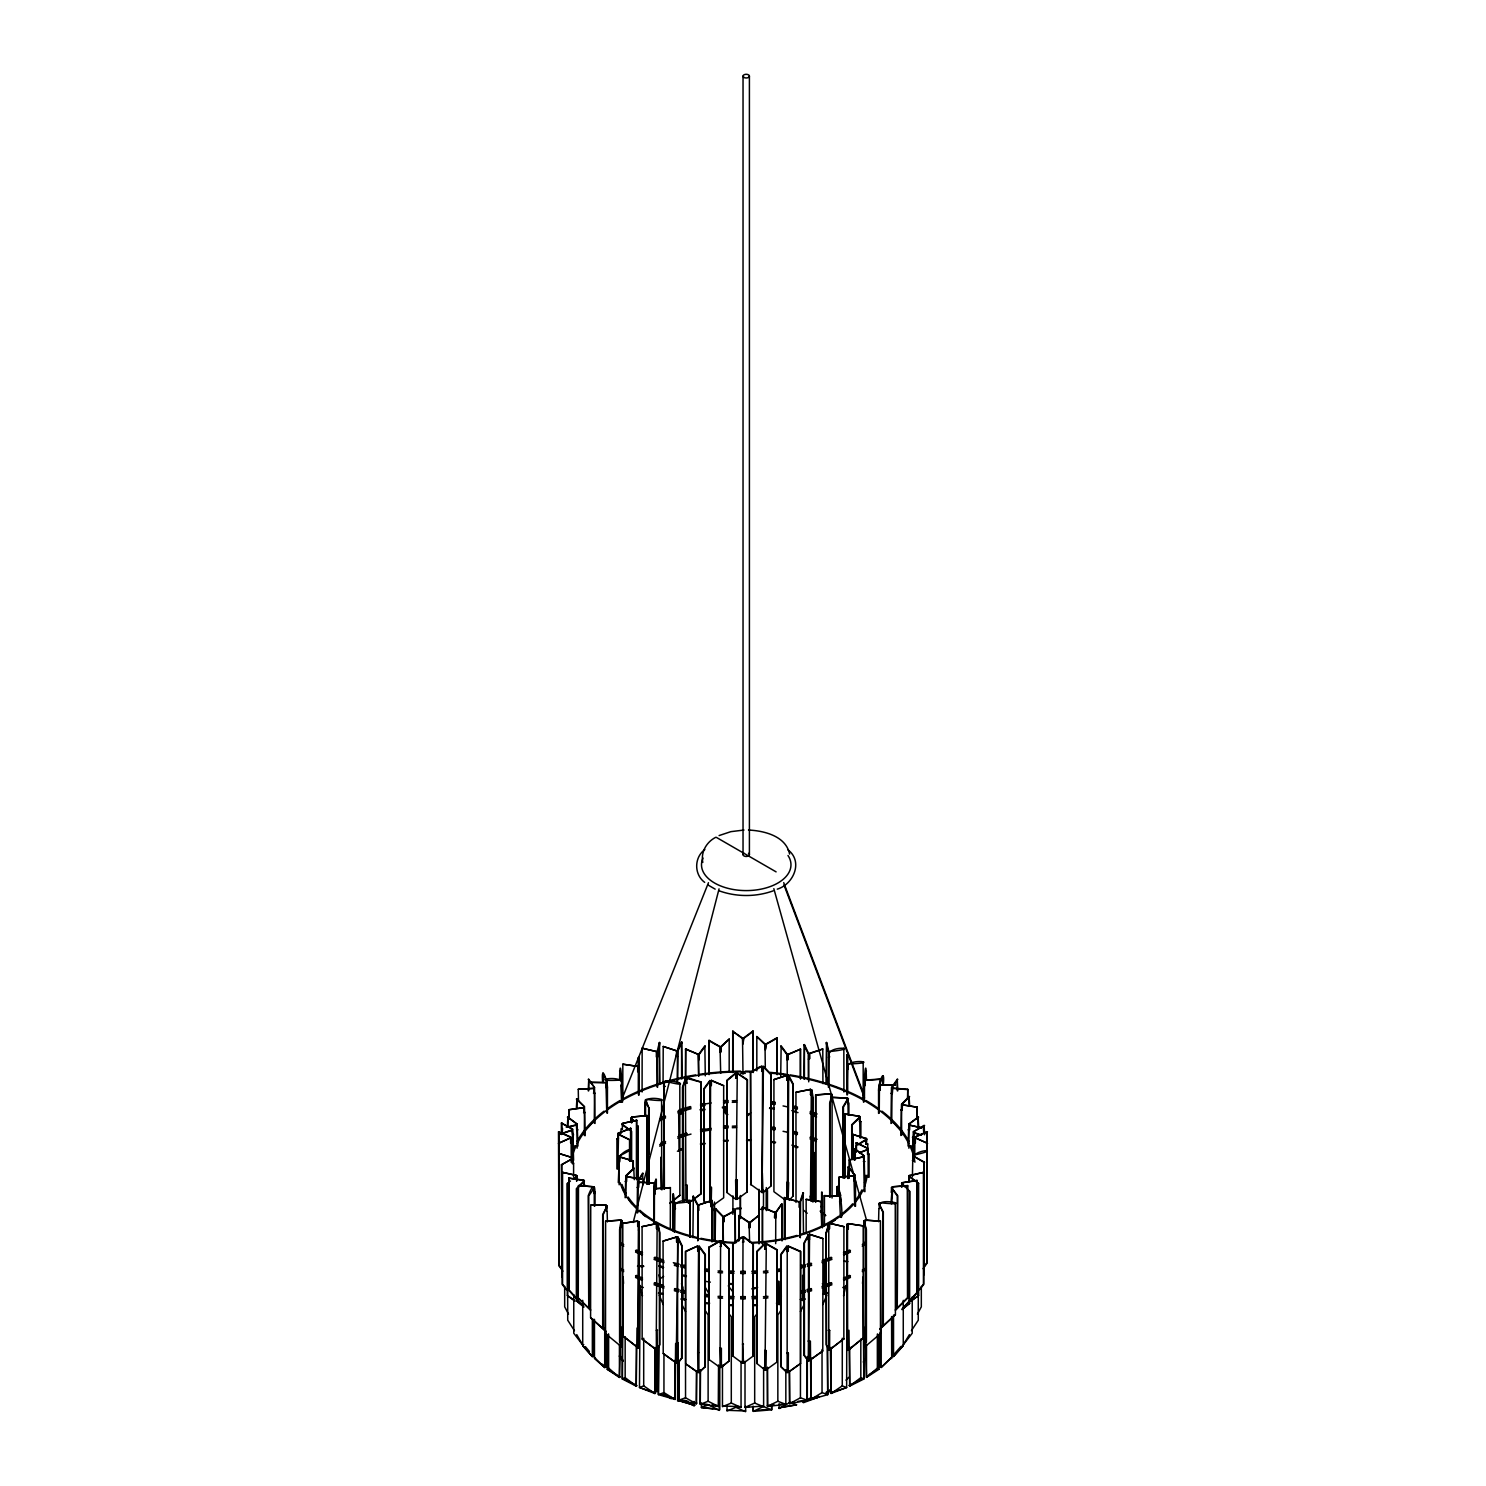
<?xml version="1.0" encoding="UTF-8"?>
<svg xmlns="http://www.w3.org/2000/svg" width="1486" height="1486" viewBox="0 0 1486 1486"><rect width="100%" height="100%" fill="white"/><g stroke="black" fill="none" stroke-linecap="round" stroke-linejoin="round"><path stroke-width="1.5" d="M622.82 1064.18L637.698 1066.409L622.82 1064.18L622.801 1098.841M638.98 1095.201L638.571 1057.196L638.46 1094.792M639.129 1057.289L638.46 1066.075M830.395 1349.028L831.083 1393.441L846.649 1387.534L847.001 1224.223L847.54 1350.44M847.429 1345.313L847.54 1224.315M847.001 1350.347L847.001 1224.223M847.54 1228.922L847.54 1229.386M848.32 1223.647L863.199 1225.876L848.32 1223.647L848.302 1229.052M847.02 1330.564L848.302 1331.066L847.001 1330.88M848.302 1350.087L863.199 1337.994L848.302 1350.087L848.32 1330.75M638.571 1342.768L638.46 1347.895L638.999 1221.696L638.571 1230.649M727.063 1410.307L745.656 1410.976M722.549 1405.96L741.142 1406.759L734.938 1406.499M605.601 1221.213L620.851 1220.117L605.601 1221.213L605.526 1333.648L620.851 1346.242M621.631 1327.165L621.464 1346.948L619.588 1341.765L619.588 1229.646C623.284 1204.719 622.002 1239.974 621.464 1220.823M621.464 1225.913L620.851 1225.188L622.188 1225.096L622.337 1379.008L636.249 1386.159L637.085 1327.982M622.021 1346.91L620.126 1341.728L620.126 1229.591L622.021 1220.786M655.772 1179.55C651.407 1207.078 657.666 1162.684 655.772 1186.422M653.729 1224.353L654.434 1188.317M655.122 1188.707L670.39 1187.63L655.122 1188.707L655.066 1194.112L653.729 1194.205M654.342 1223.981L654.434 1193.388M815.61 1200.409L815.684 1094.829L830.934 1093.752L831.658 1099.083M830.934 1093.752L815.61 1095.145M829.671 1197.084L829.671 1103.262L832.104 1094.42L832.049 1198.032M830.228 1197.047L830.228 1103.225L832.104 1094.42M863.812 1101.813C862.251 1108.11 865.874 1041.927 866.412 1080.043M864.443 1101.46L864.536 1079.709L866.412 1070.904M863.812 1085.597L865.149 1085.486L865.223 1080.099L880.474 1079.003L880.399 1086.192M865.149 1085.486L865.223 1080.099M862.53 1283.514L863.013 1277.031L863.812 1379.045L849.713 1386.085L848.896 1330.193M642.156 1048.206L656.403 1051.549L642.156 1048.206L642.082 1092.006M657.128 1086.935L657.239 1051.271L659.375 1042.485L659.877 1083.777M657.574 1087.38L657.128 1056.787M657.574 1057.233L659.877 1042.596M826.123 1232.563L828.761 1223.907L828.761 1350.031L826.123 1344.7L826.123 1232.563L826.625 1344.811L828.761 1350.031M826.625 1232.693L828.761 1223.907M828.241 1228.848L828.426 1228.086C831.045 1230.074 825.696 1227.436 828.241 1223.777M829.671 1223.312L843.918 1226.637L829.671 1223.312L829.597 1228.699M828.426 1330.119L829.671 1330.397L828.352 1330.434M829.597 1349.752L843.918 1338.756L829.597 1349.752L829.671 1330.397M633.185 1222.458L719.057 888.869M843.528 1295.755L845.98 1285.464M685.938 1078.613L683.003 1087.325L683.913 1201.078L682.501 1199.313L682.501 1087.176L685.418 1078.465L685.938 1200.502M685.418 1083.535C685.882 1074.044 690.916 1079.82 700.816 1081.789L700.816 1193.927L688.408 1203.288M686.792 1083.424L686.904 1078.037M700.723 1194.242L700.816 1081.789M686.792 1202.36L686.904 1185.141L685.678 1184.806M785.277 1198.125L799.208 1201.895L785.277 1198.125L785.184 1239.64M799.914 1237.299L800.062 1201.635L802.997 1192.924L803.499 1234.253M800.322 1237.745L800.582 1201.765L803.499 1193.054M800.322 1207.598L799.914 1207.152M700.5 1371.299L700.259 1404.289L718.518 1406.462L718.76 1366.563M863.979 1346.91L865.874 1341.728L865.874 1229.591L863.979 1220.786L866.412 1229.646L866.412 1341.765L864.536 1346.948L863.812 1327.128M620.814 1101.925L708.469 882.703M657.239 1350.031L659.375 1344.811L659.375 1232.693L657.759 1223.777L659.877 1232.563L659.877 1344.7L657.239 1350.031L657.053 1330.23M822.835 1304.504L826.903 1295.086M590.741 1205.165L606.102 1205.239L590.741 1205.165L590.592 1317.599L605.954 1331.679M607.105 1206L603.242 1214.582L603.873 1328.373L602.684 1326.701L602.684 1214.582L607.105 1206L606.548 1211.071M607.105 1211.071L607.44 1221.919M590.592 1317.599L606.102 1331.363M878.56 1113.404L878.56 1090.222C878.375 1083.647 885.173 1064.422 883.316 1084.966M879.248 1113.088L879.452 1084.39L883.316 1075.808M878.56 1090.222L879.898 1090.222L880.046 1084.836L895.408 1084.91M879.898 1090.222L880.046 1084.836M663.22 1046.46L676.594 1050.825L663.22 1046.46L663.072 1083.368M677.282 1081.641L677.486 1050.621L681.591 1042.057L682.074 1078.836M677.616 1082.105L677.969 1050.769L682.074 1042.225M677.616 1056.602L677.282 1056.119M808.031 1360.656L803.926 1355.213L803.926 1243.095L808.514 1234.699L808.514 1360.823L809.554 1234.179L822.928 1238.544L822.78 1350.978L809.406 1360.6L809.554 1341.282L808.384 1340.892M808.514 1360.823L804.409 1355.381L804.409 1243.262L808.514 1234.699M809.406 1239.565L809.554 1234.179M808.718 1239.343L809.554 1239.25M822.928 1238.544L809.406 1234.495M809.406 1360.6L809.554 1341.282M822.78 1350.978L809.554 1360.303M917.401 1314.107L921.32 1306.844L921.32 1286.412M800.434 1311.544L804.372 1304.281M637.104 1212.947L637.55 1181.63L642.565 1173.234L643.122 1184.713M637.847 1212.669L638.107 1181.649L643.122 1173.271M637.104 1187.425L638.46 1187.5L638.627 1182.113L653.951 1182.893L653.951 1221.789M638.46 1187.5L638.627 1182.113M653.951 1182.893L638.46 1182.429M847.373 1098.117L832.049 1097.355L847.373 1098.117L847.373 1101.497M842.878 1177.915L842.878 1106.977L847.893 1098.581L848.153 1114.834M843.435 1177.934L843.435 1107.014L848.45 1098.618M847.54 1102.891L848.153 1103.225M679.195 1362.662L678.786 1400.239L696.395 1403.787L696.804 1370.816M909.413 1334.614L903.284 1344.774L912.218 1333.258L912.218 1296.944M911.438 1330.639L918.274 1320.218L918.274 1288.455M781.283 1309.835L777.847 1315.036L777.847 1401.279L767.538 1406.388L767.296 1368.773M578.481 1185.568L593.694 1186.794L578.481 1185.568L578.258 1298.002L590.481 1310.206M594.53 1187.63L588.753 1195.858L588.753 1307.977L588.196 1195.803C597.855 1170.745 594.419 1208.359 593.694 1186.794M594.53 1192.701L593.694 1191.865M578.258 1298.002L590.685 1309.909M890.968 1123.472L891.47 1087.548L897.247 1079.319L897.804 1090.798M891.73 1123.23L892.027 1087.585L897.804 1079.356M890.968 1093.343L892.306 1093.436L892.51 1088.068L907.742 1089.294L907.742 1098.451M892.306 1093.436L892.51 1088.068M907.519 1098.748L907.742 1089.294M878.895 1203.456L882.758 1212.056L882.127 1325.828L883.316 1324.175L883.316 1212.056L878.895 1203.456L879.452 1208.527M923.753 1267.038L926.8 1262.766L927.041 1131.645L927.041 1255.651M923.122 1268.691L927.208 1262.989L926.8 1137.217M685.418 1081.845L685.659 1048.875L697.918 1054.224L698.773 1076.291M697.918 1054.224L685.436 1049.172M698.55 1075.808L698.866 1054.076L704.847 1045.903L705.293 1075.845M698.773 1060.057L699.312 1054.261L705.293 1046.088M705.646 1202.657L703.807 1200.874L703.807 1088.736L709.806 1080.563L709.806 1202.471M704.253 1201.06L704.253 1088.941L710.234 1080.768M709.806 1080.563L710.234 1085.839L711.404 1080.322L723.663 1085.672L723.663 1197.79L711.181 1206.743L711.404 1187.425L710.327 1186.961M709.806 1085.653L711.181 1085.69M723.663 1085.672L711.181 1080.619M710.234 1200.539L710.549 1085.43M711.181 1206.743L711.404 1187.425M762.337 1243.875L762.337 1207.245L774.819 1212.297L774.596 1217.666L775.673 1218.148L776.194 1212.353L781.747 1203.994L775.766 1212.167L775.673 1243.652M774.596 1217.666L774.819 1212.297M787.227 1250.618L787.134 1372.581L780.707 1366.563L780.707 1254.444L786.688 1246.271L786.688 1251.342L788.304 1251.101L787.134 1251.528M787.134 1372.581L781.153 1366.748L781.153 1254.63L787.134 1246.457M788.082 1251.398L788.304 1246.011L800.564 1251.361L800.564 1363.498L788.082 1372.432L788.304 1353.114L787.134 1353.56M789.233 1370.724L789.623 1403.694L800.434 1397.787L800.564 1251.361M788.082 1372.432L800.564 1363.498M677.486 1363.349L682.074 1357.758L682.074 1245.639L677.969 1237.076L676.446 1343.808L677.969 1344.18L677.486 1363.349L677.133 1343.585M677.969 1363.201L682.074 1357.758M757.228 1313.513L754.684 1316.8L754.684 1403.044L745.006 1407.391L749.074 1406.536M923.438 1172.027L923.438 1284.164L919.407 1289.792L923.772 1284.424L923.772 1172.287L909.283 1175.5L908.856 1181.5L909.283 1175.5M789.196 1200.372L793.115 1195.97L793.115 1083.833L788.639 1075.344L788.249 1181.704L787.097 1182.113L787.097 1199.016M863.273 1361.993L865.892 1358.761M903.265 1345.722L893.532 1356.532L892.417 1356.216L900.795 1346.595L903.265 1345.722L903.265 1300.343M901.909 1346.91L893.532 1356.532L893.532 1315.017M678.192 1400.406L694.724 1405.384L678.192 1400.406L678.192 1342.75M902.151 1308.85L916.973 1292.504L916.973 1180.367L902.151 1182.745L902.058 1186.924M902.429 1309.129L917.233 1292.783L916.973 1180.367M583.571 1306.603L568.766 1290.238L568.766 1178.119L583.849 1180.2L583.942 1186.069L585.15 1185.475L583.942 1186.069M583.571 1185.549L583.849 1180.2M583.942 1307.123L576.364 1300.844L576.364 1188.726L583.942 1180.998L584.481 1186.162M582.735 1305.748L576.902 1300.919L576.902 1188.8L584.481 1181.091M568.766 1290.238L569.027 1177.841M900.85 1135.49L901.519 1104.228L909.098 1096.519L909.636 1105.751M900.85 1109.986L902.151 1110.191L902.058 1104.321L909.636 1096.594M902.429 1104.841L917.233 1107.2L902.429 1104.841L902.151 1110.191M901.668 1135.285L901.519 1109.299M895.315 1309.909L907.519 1297.687L907.519 1185.568L892.306 1186.794L890.968 1203.567M895.519 1310.206L907.742 1298.002L907.519 1185.568M708.785 1072.651L709.063 1040.349L720.023 1046.571L720.691 1073.338M719.744 1051.921L720.023 1046.571M720.023 1051.642L720.989 1051.568L720.989 1046.497L729.18 1039.067L729.18 1071.109M720.691 1052.459L721.379 1046.72L729.18 1039.067M764.621 1248.742L766.256 1248.611L765.011 1370.018L756.82 1363.442L756.82 1251.323L764.621 1243.671L765.011 1248.964L764.621 1243.671M756.82 1363.442L757.228 1251.546L765.011 1243.893M765.977 1248.89L766.256 1243.541L777.215 1249.763L776.937 1362.16L777.215 1249.763M765.011 1370.018L765.309 1350.105L766.256 1350.644L765.977 1369.943L777.215 1361.882M845.98 1380.141L848.933 1377.243M698.866 1372.581L705.293 1366.563L705.293 1254.444L699.312 1246.271L698.866 1372.581L705.293 1366.563M625.123 1197.697L625.829 1175.723L633.742 1168.126L634.281 1179.661M625.123 1181.463L626.423 1181.686L626.349 1175.816L634.281 1168.219M641.413 1178.937L626.423 1176.615L641.116 1179.197M625.94 1197.512L625.829 1180.794M626.423 1181.686L626.702 1176.336M844.587 1178.064L844.587 1113.998L859.577 1116.302L859.298 1119.961M859.577 1116.302L844.587 1113.998M851.719 1159.024L851.719 1124.716L859.651 1117.101L860.06 1138.016M852.258 1159.136L852.258 1124.809L860.171 1117.193M859.577 1121.373L860.877 1121.614L859.298 1121.651M879.898 1328.818L895.259 1314.757L880.046 1329.134M704.847 849.546C694.055 857.385 693.943 874.455 704.68 882.368M608.628 1334.075L608.628 1368.104L607.235 1369.312L619.421 1377.448L620.368 1344.7M877.353 1334.075L877.353 1368.123L866.505 1377.373L865.576 1344.607M640.187 1285.427L639.482 1387.497L654.899 1393.534L655.605 1349.139M865.149 1342.007L865.223 1346.557L880.474 1333.648L880.399 1221.213L865.149 1220.117L865.223 1225.504L863.979 1225.857L865.149 1225.188M762.337 1172.9L762.987 1192.608L770.844 1186.162L770.844 1074.025L763.395 1066.261L762.039 1192.515L761.761 1173.216M903.265 1308.293L909.636 1303.371L909.636 1191.252L902.058 1183.543L901.519 1186.998M902.058 1309.649L909.636 1303.371M747.347 1079.69L747.031 1192.069L747.347 1079.69L737.279 1072.985L735.979 1199.406L726.821 1192.441L726.821 1080.303L735.626 1073.041L735.979 1078.353L735.626 1073.041M726.821 1192.441L727.174 1080.545L735.979 1073.282M736.963 1078.316L737.279 1072.985M735.626 1078.112L737.279 1078.056M735.979 1199.406L735.626 1180.144L737.279 1180.088L736.963 1199.369L737.279 1180.088M738.653 1240.94L738.969 1215.511L749.037 1222.216L749.613 1242.055M748.721 1227.547L749.037 1222.216M749.037 1227.287L750.021 1227.25L750.021 1222.179L759.179 1215.158L750.374 1222.421L749.613 1228.142M720.301 1347.783L720.989 1367.473L729.18 1360.897L729.18 1248.779L721.379 1241.126L720.989 1246.42L721.379 1241.126M720.989 1367.473L729.18 1360.897M670.037 1203.084L679.826 1195.246L670.037 1203.4M826.55 1392.809L831.268 1389.038M562.562 1172.027L562.562 1284.164L566.593 1289.792L562.228 1284.424L562.228 1172.287L576.717 1175.5L576.717 1180.571M562.228 1172.287L576.717 1175.5M575.045 1301.216L567.373 1295.495L567.373 1183.376L570.457 1181.017M573.559 1178.658L577.144 1176.41L577.144 1179.81M574.06 1178.788L577.144 1176.41M908.039 1146.04L908.856 1124.122L918.107 1117.026L918.627 1126.314M908.856 1124.122L918.627 1117.156M921.747 1127.744L909.283 1125.032L921.413 1128.004M908.893 1148.232L908.856 1129.193M908.039 1129.806L909.618 1129.862L909.618 1124.791M923.438 1128.506L923.772 1132.815M860.821 1339.072L860.821 1377.671L849.713 1386.085L849.713 1346.873M912.051 1300.139L918.627 1295.495L918.627 1183.376L909.358 1176.299L908.856 1181.5M910.955 1301.216L918.627 1295.495M732.709 1072.52L732.709 1031.321L742.517 1038.064L743 1043.506L743.483 1038.064L752.938 1031.08L753.291 1072.52M743 1074.155L742.517 1038.064M743 1044.008L743.836 1038.324L753.291 1031.321M743 1241.813L742.517 1363.219L732.709 1355.956L732.709 1243.838C741.05 1237.392 743.464 1234.123 743 1241.312L743.836 1241.906L742.517 1242.166M733.062 1356.216L733.062 1244.098L742.517 1237.095M743.483 1242.166L743.836 1236.835L753.291 1243.838L753.291 1355.956L743.483 1363.219L742.666 1343.585M752.938 1356.216L753.291 1243.838M743.483 1344.198L742.517 1344.198M688.501 1202.973L700.816 1193.927M736.963 1199.369L747.347 1191.809M662.867 1394.778L671.876 1398.14L663.666 1394.221M830.395 1392.846L846.649 1387.534L842.283 1385.881L831.083 1393.441L831.083 1347.319M678.898 1150.944L682.631 1148.455L678.693 1149.904M802.7 1402.097L810.836 1397.732M623.544 1283.477L623.154 1276.994L622.337 1379.008L625.16 1377.652L636.249 1386.159L636.249 1344.663M869.124 1374.587L877.985 1368.847L877.985 1334.261M715.732 837.305C706.574 841.968 700.63 852.054 702.804 862.437M659.933 1292.467L659.933 1278.796L663.648 1276.493M619.216 1156.034C645.518 1143.198 615.353 1151.613 619.216 1161.105L618.287 1182.54M618.287 1161.662L619.476 1162.052L619.848 1156.74L633.296 1161.03L633.296 1170.188M619.16 1184.788L619.216 1161.105M619.476 1162.052L619.699 1156.182M619.476 1156.981L633.296 1161.03M852.704 1159.6L852.704 1134.431L866.524 1138.48L866.301 1144.35L866.524 1138.48M857.552 1144.684L866.301 1139.279L866.301 1144.35M858.035 1144.833L866.784 1139.428M866.784 1144.499L867.713 1143.941L867.713 1153.21M827.721 1346.242L827.721 1394.667L822.037 1392.623L810.929 1399.348L810.39 1341.059M572.444 1157.668L558.792 1153.415L572.444 1157.668L572.723 1163.204L572.147 1142.66L570.643 1142.938L570.643 1137.31L558.513 1131.849L558.959 1255.651M561.392 1164.783L572.667 1158.616L561.392 1164.783L561.875 1277.068L561.875 1164.95M572.184 1163.538L573.596 1163.148L573.596 1177.061M562.878 1271.217L558.792 1265.533L558.792 1134.45M912.404 1176.838L913.333 1131.756L924.125 1125.441L924.608 1134.765M913.333 1131.756L924.608 1125.608M912.404 1137.384L913.556 1137.793L913.946 1132.481L921.524 1135.063M913.333 1161.16L912.404 1160.603L913.946 1160.436L913.333 1161.16L913.333 1136.846M913.556 1137.793L913.816 1131.923M756.82 1070.867L756.82 1036.541L765.011 1043.952L765.42 1049.432L765.977 1044.026L776.937 1037.804L777.215 1074.694M765.309 1068.49L765.011 1043.952M765.309 1049.933L766.256 1044.305L777.215 1038.082M708.785 1247.237L709.063 1359.634L708.785 1247.237L719.744 1240.996L720.989 1246.42M709.063 1247.516L720.023 1241.274M728.772 1361.12L729.18 1248.779M708.785 1359.356L720.023 1367.399L720.58 1246.03M720.989 1348.452L720.023 1348.378M826.012 1392.475L829.82 1390.32M826.885 1392.995L830.693 1390.84M750.541 1072.168L750.801 1184.583L750.541 1072.168C760.368 1067.264 762.058 1062.676 763.395 1071.332M750.801 1072.465L762.039 1066.391M762.039 1071.48L762.745 1070.663M770.844 1186.162L770.844 1074.025M762.039 1173.494L762.615 1071.165M715.156 1240.773L715.565 1208.527L723.013 1216.291L723.385 1242.63M723.255 1243.132L723.013 1216.291M723.255 1222.272L723.961 1216.384L735.198 1210.328L735.459 1242.63M724.239 1221.733L724.239 1216.662L735.459 1210.607M777.271 889.148C793.691 884.226 803.499 861.304 787.784 849.695M620.368 1376.983L607.235 1369.312L607.235 1334.707M848.896 1385.528L863.013 1378.506M558.513 1131.849L571.088 1137.106L571.256 1158.894M572.147 1142.66L570.643 1142.938M914.744 1154.25L914.912 1137.106L927.041 1131.645M914.912 1137.106L927.487 1131.849M913.853 1161.216L913.853 1142.66L915.357 1142.938L915.357 1137.31M915.357 1142.938L913.853 1142.66M780.707 1075.845L781.153 1045.903L787.134 1054.076L787.264 1080.378L788.639 1080.415M800.564 1078.91L800.564 1049.172L788.082 1054.224L788.304 1059.592L787.227 1060.057L787.134 1054.076M788.304 1054.521L800.564 1049.172M787.45 1059.574L788.082 1054.224M696.395 1371.485L696.395 1403.787L685.548 1397.787L685.436 1251.361L697.696 1246.011L685.659 1251.658L685.659 1363.795L697.918 1372.432L697.696 1353.114L698.773 1352.65M697.918 1251.398L699.312 1251.342L697.696 1251.101L697.696 1246.011M704.847 1366.748L705.293 1254.444M719.094 835.559L730.871 831.658L743.984 830.042M741.05 1361.343L741.05 1407.465L731.298 1403.044L722.456 1406.685L722.456 1365.17M630.194 1161.142L629.99 1139.911L617.935 1134.282L617.935 1139.353L618.009 1133.316L630.621 1128.245L631.123 1161.235M618.009 1133.316L631.03 1128.45M616.913 1168.98L616.913 1138.852L618.436 1138.61L618.436 1133.539M617.786 1169.018L618.436 1138.61M856.01 1152.022L856.456 1142.678L868.065 1148.492L868.214 1177.246M856.01 1142.864L868.065 1148.492M859.168 1152.634L867.991 1149.458L859.577 1152.839M867.62 1148.678L867.564 1154.325L869.087 1154.083L869.087 1177.265M869.087 1154.083L867.564 1154.325M654.899 1347.412L654.899 1393.534L643.698 1385.881L639.482 1387.497L655.605 1392.939M718.518 1364.965L718.518 1406.462L708.116 1401.279L700.259 1404.289L700.259 1369.702M595.514 1358.148L594.4 1357.405L604.709 1367.547L605.749 1367.157L605.749 1332.552M842.766 1287.545L846.649 1286.077M677.393 1151.223L683.3 1149.068M804.669 1401.372L819.102 1396.933L803.369 1402.71M685.548 1397.787L678.786 1400.239L678.786 1361.027M675.628 1343.455L675.071 1399.44L663.945 1392.623L658.409 1394.611L658.409 1346.186M681.22 1399.738L677.616 1401.038L677.616 1241.404C675.294 1243.615 680.514 1240.457 677.969 1237.076M773.927 1079.579L787.264 1075.307L773.927 1079.579L773.927 1191.698L785.425 1200.131M787.264 1080.378L788.249 1079.672M793.115 1195.97L793.115 1083.833M692.885 1237.597L693.349 1196.23L697.844 1204.737L698.067 1240.383M697.751 1240.847L697.844 1204.737M697.751 1210.718L698.903 1210.31L698.736 1204.923L711.905 1200.354L712.073 1241.85M712.073 1200.651L698.736 1204.923M787.264 1199.313L787.933 1080.155M788.156 1199.518L788.639 1182.447M561.392 1134.505L561.392 1123.063L572.667 1129.23L573.596 1160.362M561.392 1123.063L572.667 1129.23M560.686 1133.799L572.054 1129.954L572.444 1135.248L573.596 1134.858M561.076 1134.022L572.444 1130.177M572.667 1134.301L572.667 1163.705M572.184 1129.397L572.723 1134.784M913.556 1155.142C946.898 1148.121 908.8 1149.05 913.556 1160.213M924.125 1162.405L924.125 1274.542L924.125 1162.405L913.333 1156.089L924.608 1162.256M773.091 890.894C755.91 897.042 736.536 897.042 719.354 890.894M803.926 1079.077L804.409 1044.602L808.514 1053.147L808.718 1081.845M808.384 1080.006L808.514 1053.147M809.554 1058.756L809.406 1053.37L822.78 1048.986L809.554 1053.667L809.554 1058.756L808.384 1059.128M663.072 1241.089L676.594 1237.021L663.072 1241.089L663.22 1353.523L676.594 1363.145L676.446 1343.808M681.591 1357.907L682.074 1245.639M822.984 1293.73L827.182 1292.541M823.523 1294.362L827.721 1293.192M810.39 1398.697L818.786 1396.357M567.373 1126.314L567.893 1117.026L577.144 1124.122L577.961 1146.04M567.373 1117.156L577.144 1124.122M566.277 1127.261L576.382 1124.791L576.717 1130.122L577.961 1129.806M568.636 1127.02L576.717 1125.032M577.144 1129.193L577.107 1148.232M576.642 1124.233L577.107 1129.676M636.77 1120.277L622.281 1123.49L636.77 1120.277L636.77 1179.773M622.374 1129.36L622.374 1124.289L631.624 1131.366L631.624 1161.123M621.037 1133.502L621.037 1128.858L622.281 1128.561M854.376 1160.306L854.877 1148.752L864.146 1155.829L864.963 1191.661M854.376 1148.864L864.146 1155.829M849.23 1159.953L863.719 1156.758L849.23 1159.953L849.23 1178.268M864.146 1160.9L864.109 1191.531M863.385 1156.498L864.109 1161.402M863.385 1161.569L864.963 1161.532M909.618 1175.76L923.772 1172.287M908.856 1176.41L918.627 1183.376M826.123 1083.777L826.625 1042.485L828.761 1051.271L828.872 1086.935M828.426 1087.38L828.761 1051.271M829.597 1051.549C865.836 1047.871 823.467 1044.677 829.671 1056.936L828.426 1057.233M642.082 1226.637L656.403 1223.628L642.082 1226.637L642.156 1339.072L656.403 1349.752L656.329 1330.397L657.574 1330.119M657.759 1228.848L657.574 1228.086C654.955 1230.074 660.304 1227.436 657.759 1223.777M700.352 1144.016L704.717 1143.068M700.779 1144.684L705.144 1143.756M780.856 1407.409L796.57 1404.809L778.664 1407.892M795.957 1092.284L810.502 1089.387L795.957 1092.284L796.013 1202.434M811.356 1095.089L810.502 1094.458L811.765 1094.216C810.539 1091.653 811.189 1083.201 813.213 1098.748L813.213 1201.728M812.675 1201.821L813.213 1098.748M672.786 1230.78L673.325 1194.075L674.644 1202.917L674.718 1231.634M674.235 1232.061L674.644 1202.917M675.461 1203.214C712.426 1200.725 669.22 1196.081 675.498 1208.62L674.235 1208.861M810.502 1200.707L810.502 1196.49L811.765 1196.23L811.876 1089.907M811.356 1201.338L811.765 1196.23M683.096 1112.773L678.675 1113.627L679.065 1151.204M679.065 1114.296L683.486 1113.46M800.304 1299.414L804.725 1298.578M800.694 1300.101L805.115 1299.266M573.763 1294.659L573.763 1333.239L582.605 1344.83L583.775 1344.607M789.233 1403.007L793.673 1402.152M798.093 1401.317L807.325 1400.314L789.623 1403.694L789.623 1371.392M576.364 1108.296L576.902 1099.046L584.481 1106.773L585.15 1135.713M576.364 1099.138L584.481 1106.773M568.766 1109.745L583.849 1107.646L568.766 1109.745L568.766 1118.884M584.481 1111.844L584.332 1135.508M583.571 1107.367L584.332 1112.327M583.571 1112.438L585.15 1112.512M902.151 1182.745L917.233 1180.646M909.636 1191.252L909.098 1303.463M846.871 1091.356L847.429 1054.67L847.54 1094.569M847.02 1094.978L847.54 1063.549M848.302 1063.883C886.548 1062.973 841.447 1056.787 848.32 1069.27L847.02 1069.474M622.801 1223.35L637.68 1221.12L622.801 1223.35L622.82 1335.784L637.698 1347.561L637.68 1328.205L638.98 1328.02L638.46 1347.895M638.46 1226.842L638.46 1226.396M631.29 1122.487L631.829 1117.026L647.153 1115.633L647.153 1184.286M631.829 1117.026L647.153 1115.633M631.829 1122.097L630.51 1122.246L631.067 1117.881L634.225 1121.038M847.874 1178.509L848.413 1167.012L854.933 1175.054L854.933 1178.435M847.874 1167.067L854.933 1175.054M838.847 1195.598L838.847 1177.302L853.948 1175.612L854.171 1180.98L855.49 1180.831L855.49 1206.335M838.847 1177.302L854.171 1175.89M853.948 1175.612L854.71 1206.093M704.735 1109.058L700.166 1109.559L704.16 1111.101M700.389 1110.265L704.958 1109.763M711.608 1209.771L716.178 1209.27M711.831 1210.477L716.419 1209.976M776.454 1303.203L781.042 1302.683M776.695 1303.909L781.264 1303.389M767.296 1405.682L774.169 1404.92M778.738 1404.419L785.834 1404.363L767.538 1406.388L767.538 1367.176M723.515 1140.579L728.121 1140.189M723.701 1141.285L728.307 1140.895M757.693 1410.27L766.925 1409.49M588.196 1090.798L588.753 1079.319L594.53 1087.548L595.032 1123.472M588.196 1079.356L594.53 1087.548M578.258 1089.294L593.694 1088.365L578.258 1089.294L578.481 1101.033M594.53 1092.619L594.27 1123.23M593.49 1088.068L594.27 1093.083M593.49 1093.139L595.032 1093.343M892.306 1186.794L907.742 1185.865M891.47 1187.63L897.804 1195.803L897.247 1307.977L897.247 1195.858L891.47 1187.63L891.47 1192.701L892.027 1187.574M891.73 1203.827L892.51 1192.162M865.149 1080.415L880.399 1079.338M722.382 1107.163L726.505 1107.033M722.456 1107.887L726.58 1107.739M736.852 1208.155L740.994 1208.007M732.784 1209.01L741.05 1208.731M753.216 1304.912L757.34 1304.782M753.291 1305.637L757.414 1305.507M602.684 1082.421C600.827 1061.896 607.625 1081.102 607.44 1087.678L607.44 1113.181M602.684 1073.263L607.105 1081.864M606.102 1082.607L590.592 1082.365L606.102 1082.607L606.102 1087.678L607.44 1087.678M606.548 1081.864L607.105 1086.935M605.954 1082.31L606.752 1112.884M879.898 1202.694C918.088 1206.873 876.164 1196.044 879.898 1206.093M879.898 1085.151L895.259 1085.226M646.224 1099.343C684.452 1104.154 640.689 1091.263 645.556 1104.711L645.556 1116.302M645.741 1100.086L645.184 1105.157L645.741 1100.086L649.215 1108.723L649.215 1154.492M644.887 1115.986L644.887 1104.395L646.224 1104.414M645.184 1100.086L649.215 1108.723M836.785 1195.896C836.971 1165.173 844.234 1217.61 841.113 1217.443M836.785 1186.738L840.816 1195.394M824.284 1195.654L839.776 1196.119L824.284 1195.654L824.284 1225.393M840.259 1195.376L840.816 1200.465M840.444 1217.127L839.646 1200.892L841.113 1201.208M746.622 1139.688L750.746 1139.836M746.548 1140.412L750.671 1140.561M729.124 1283.551L733.267 1283.7M729.05 1284.257L733.174 1284.406M759.327 1209.251L763.451 1209.437L763.544 1190.267M728.753 1304.764L732.877 1304.931M728.66 1305.47L732.784 1305.655M748.461 830.042C764.287 830.748 785.964 836.135 789.605 854.06M619.588 1080.043C620.126 1041.927 623.749 1108.11 622.188 1101.813M619.588 1070.904L622.021 1079.746M620.776 1080.099C581.546 1082.179 627.891 1072.428 620.851 1085.486L622.188 1085.597M621.464 1079.709L622.021 1084.817M621.557 1101.46L620.851 1085.486M865.149 1220.117L880.399 1221.213M892.306 1088.365L907.519 1089.591M769.767 1107.739L774.336 1108.277M769.525 1108.426L774.076 1108.983M705.07 1302.665L709.639 1303.203M704.828 1303.371L709.379 1303.909M700.5 1403.583L707.355 1404.4M711.924 1404.957L718.76 1405.775M664.855 1081.102C703.602 1091.151 657.239 1071.945 664.855 1086.507L663.536 1086.006L664.855 1086.507M664.112 1081.789L664.391 1189.06M663.573 1081.715L664.391 1090.65M821.609 1192.125L821.609 1226.452M806.155 1199.351L821.145 1201.672L806.155 1199.351L806.155 1233.659M821.888 1201.004L822.464 1227.789M821.907 1227.399L821.145 1206.428L822.464 1206.911M663.536 1188.038L664.855 1188.54L663.555 1188.354M568.766 1178.119L583.571 1180.478M771.141 1141.471L775.636 1142.195M770.807 1142.158L775.302 1142.883M705.887 1281.415L710.364 1282.139M712.946 1408.654L701.392 1407.521L719.688 1409.731L719.688 1365.913M791.815 1110.599L796.217 1111.472M793.598 1111.714L798.001 1112.587M681.387 1298.541L685.789 1299.414M680.978 1299.21L685.38 1300.101M679.195 1399.571L687.999 1401.335M692.402 1402.208L696.804 1403.1M567.373 1183.376L567.726 1320.218L574.45 1330.694M567.373 1295.495L573.949 1300.139M673.325 1262.673L679.158 1264.177M686.792 1078.353L700.723 1082.105M685.678 1082.774L686.904 1083.108M685.566 1185.122L686.792 1185.457M812.452 1115.726L816.613 1116.933M658.967 1292.504L663.127 1293.712M658.409 1293.136L662.57 1294.343M661.047 1394.574L673.548 1398.196M791.852 1145.149L798.056 1147.006M793.338 1146.412L797.48 1147.656M682.334 1274.802L686.458 1276.047M681.758 1275.452L685.882 1276.697M852.704 1134.431L866.152 1138.722M866.524 1143.57L867.713 1143.941M856.289 1145.91L855.806 1150.331M808.235 1341.208L809.406 1341.579M654.843 1257.175L662.719 1259.794M913.556 1132.703L921.134 1135.285M572.444 1162.758L573.596 1163.148M796.57 1404.809L790.013 1402.431L779.11 1408.561L779.11 1403.954M800.434 1397.787L807.325 1400.314L807.325 1356.495M777.847 1401.279L785.834 1404.363L785.834 1369.776M890.653 1358.148L891.693 1358.557L891.581 1316.559M643.345 1287.526L639.482 1286.022L642.491 1295.736M754.684 1403.044L763.618 1406.759L763.618 1367.566M762.337 1207.245L774.596 1212.595M710.104 1187.258L711.181 1187.723M788.082 1246.308L800.341 1251.658M787.004 1352.947L788.082 1353.412M860.821 1377.671L863.812 1379.045L863.812 1225.096M822.334 1283.793L826.439 1285.743M659.561 1265.422L663.666 1267.391M658.762 1265.979L662.867 1267.929M855.379 1154.548L854.97 1158.913M618.38 1134.097L629.99 1139.911M616.913 1138.852L617.935 1139.353M877.985 1368.847L878.913 1369.33L878.913 1334.744M623.154 1378.469L637.085 1385.639M715.175 889.148L707.875 884.932M708.785 1040.627L719.744 1046.85M765.977 1243.819L776.937 1250.042M765.011 1350.365L765.977 1350.923M716.363 837.38L776.101 871.873M865.131 1242.092L866.022 1242.593A173.973 100.435 0 0 1 862.289 1244.692M824.117 1266.722L824.99 1292.597M684.86 1400.258L694.148 1406.016L694.148 1401.409M736.963 1073.245L747.031 1079.95M738.653 1215.771L748.721 1222.476M750.541 1184.305L762.039 1192.515M732.709 1031.321L742.164 1038.324M743.483 1237.095L752.938 1244.098M667.363 1395.93L671.078 1398.697M803.796 1210.384L807.195 1213.263M621.854 1124.419L629.581 1130.307M562.562 1128.506L562.228 1132.815M877.353 1368.123L878.913 1369.33L866.505 1377.373L866.505 1345.071M582.716 1300.324L582.716 1345.722L592.357 1356.607L593.49 1356.291L593.49 1319.401M820.383 1210.941L825.659 1215.399M820.309 1211.257L825.603 1215.715M608.628 1368.104L619.421 1377.448L619.421 1345.164M602.332 1364.148L605.749 1367.157M756.82 1036.541L764.621 1044.194M720.989 1241.349L728.772 1249.002M721.379 1246.197L720.023 1246.345M901.519 1183.618L904.547 1186.701M762.987 1066.484L770.435 1074.248M715.156 1208.75L722.605 1216.514M569.027 1289.959L577.998 1299.841M582.716 1345.722L592.357 1356.607L592.357 1319.717M585.373 1346.613L589.422 1351.461M631.067 1117.881L633.668 1121.094M728.251 1285.836L733.341 1292.43M728.772 1313.494L731.298 1316.8L731.298 1403.044M780.707 1046.088L786.688 1054.261M698.866 1246.457L704.847 1254.63M697.696 1353.114L698.55 1251.119M697.918 1372.432L685.659 1363.795M559.2 1265.31L562.247 1269.564M619.272 1356.068L622.857 1361.176M704.754 1309.798L708.116 1315.036L708.116 1401.279M705.571 1287.842L708.692 1293.21M576.735 1334.614L582.605 1344.83M788.156 1075.511L792.651 1084M692.885 1196.397L697.361 1204.886M681.684 1304.244L685.548 1311.544M568.525 1314.126L564.68 1306.826L564.68 1286.393M803.926 1044.751L808.031 1053.314M677.486 1237.244L681.591 1245.788M676.594 1363.145L663.22 1353.523M878.895 1208.527L878.56 1221.696M621.259 1356.625L623.117 1360.804M659.208 1295.03L663.165 1304.485M681.461 1283.681L683.003 1287.489L683.003 1298.875M783.716 882.628L863.366 1093.232M783.995 885.006L864.462 1097.783M773.835 888.684L866.654 1220.638M826.123 1042.596L828.241 1051.382M656.329 1330.397L657.128 1228.532M656.403 1349.752L642.156 1339.072M659.022 1274.858L659.933 1278.796M811.356 1090.018L812.675 1098.86M810.502 1196.49L811.282 1094.625M672.786 1194.168L674.124 1203.01M763.544 1406.053L745.006 1407.391L745.006 1361.269M846.871 1054.744L847.001 1063.623M637.68 1328.205L638.46 1221.771M637.698 1347.561L622.82 1335.784M924.125 1125.441L924.125 1132.313M918.107 1117.026L918.107 1126.184M918.107 1183.506L918.107 1295.625M917.233 1107.2L917.233 1118.642M916.973 1107.479L916.973 1118.921M909.358 1124.233L909.283 1130.122M909.098 1096.519L909.098 1105.658M902.429 1183.023L902.429 1186.404M897.247 1079.319L897.247 1090.761M895.259 1202.638L895.408 1315.073M892.51 1187.091L892.51 1190.472M892.417 1317.005L892.417 1356.216M882.758 1075.808L882.758 1084.947M881.198 1325.958L881.198 1367.454L880.176 1367.064L880.176 1332.459M880.046 1203.01L880.046 1206.391M865.874 1070.942L865.874 1080.099M865.223 1220.433L865.223 1225.504M865.223 1342.322L865.223 1346.557M864.536 1220.823L864.536 1225.913M864.536 1342.731L864.536 1346.948M863.979 1220.786L863.979 1225.857M863.626 1155.959L863.719 1161.829M863.18 1061.654L863.199 1098.581M863.199 1225.876L863.18 1338.329M860.877 1121.614L860.877 1137.849M859.651 1117.101L859.651 1120.481M856.456 1142.678L856.456 1151.836M854.877 1148.752L854.877 1160.195M854.376 1175.11L854.376 1178.491M853.075 1134.189L853.075 1159.359M849.565 1160.213L849.565 1169.371M848.896 1102.965L848.896 1114.556M848.413 1167.012L848.413 1178.454M847.893 1098.581L847.893 1103.671M847.54 1097.82L847.54 1101.2M847.429 1054.67L847.429 1091.281M844.884 1113.72L844.884 1177.785M843.844 1048.206L843.918 1092.006M843.918 1226.637L843.844 1339.072M842.283 1338.217L842.283 1385.881M839.646 1195.821L839.776 1201.208M839.088 1177.581L839.088 1195.896M837.342 1186.738L837.342 1195.896M831.566 1094.458L831.566 1097.838M828.241 1345.684L828.241 1349.901M827.182 1347.895L827.721 1394.667L810.929 1399.348L810.929 1357.832M826.625 1042.485L826.625 1083.665M824.414 1195.97L824.414 1225.709M824.414 1260.035L824.414 1294.362M824.284 1262.004L824.117 1294.399M822.78 1048.986L822.928 1083.628M822.148 1192.199L822.148 1226.526M822.037 1349.511L822.037 1392.623M821.145 1201.338L821.145 1206.743M815.684 1094.829L815.684 1202.378M814.922 1200.911L814.922 1152.467L814.124 1201.45M810.502 1089.387L810.539 1094.773M810.372 1195.84L810.372 1200.447M808.031 1234.55L808.031 1239.621M806.935 1358.111L806.935 1399.626M804.409 1044.602L804.409 1078.929M803.499 1266.276L803.499 1275.434M803.369 1298.931L802.7 1275.267L802.7 1300.621M802.997 1192.924L802.997 1197.493M800.341 1048.875L800.341 1078.613M799.208 1201.895L799.096 1207.282M788.639 1075.344L788.639 1078.725M788.304 1246.011L788.304 1251.101M788.304 1353.114L788.304 1372.135M787.097 1075.01L787.097 1080.081M786.688 1246.271L786.688 1249.652M784.274 1197.363L784.274 1238.878M782.193 1204.18L782.193 1240.791M781.747 1203.994L781.747 1240.606M779.11 1304.782L778.664 1281.043L778.664 1304.114M776.937 1037.804L776.937 1074.415M771.698 1405.18L771.698 1409.805L753.272 1411.366L753.086 1406.053M771.531 1404.474L771.698 1409.805L763.395 1406.518L753.272 1411.366L753.272 1406.759M767.482 1190.472L767.482 1208.935M767.24 1188.874L767.24 1209.623M766.646 1189.172L766.646 1209.92M766.312 1187.555L766.312 1210.626M762.559 1206.966L762.559 1243.578M761.761 1066.112L761.761 1071.183M759.012 1190.88L759.012 1243.912M758.937 1189.283L758.826 1242.37M752.938 1031.08L752.938 1069.976M749.408 76.139L749.408 854.617M745.656 1406.369L745.582 1411.7L735.886 1407.335L726.988 1411.031L727.063 1405.7M743.037 76.139L743.037 854.617M740.418 1197.122L740.418 1215.567M740.344 1195.524L740.344 1218.594M738.969 1215.511L738.969 1240.68M735.198 1210.328L735.198 1242.352M733.062 1031.08L733.062 1072.26M732.914 1195.858L732.914 1214.303M721.379 1348.229L721.379 1367.25M719.354 1366.6L719.354 1410.418L708.692 1404.827L701.392 1407.521L701.392 1402.914M714.469 1202.025L714.469 1241.237M714.302 1203.623L714.302 1240.531M711.905 1200.354L711.905 1241.534M711.404 1080.322L711.404 1085.393M709.063 1040.349L709.063 1074.675M699.312 1246.271L699.312 1249.652M693.349 1196.23L693.349 1200.818M689.987 1200.317L690.043 1237.262M689.857 1202.378L689.857 1236.965M686.904 1185.141L686.904 1202.044M685.659 1048.875L685.659 1078.613M683.3 1197.493L683.3 1202.1M681.591 1042.057L681.591 1078.669M679.826 1083.108L679.845 1195.561M676.594 1050.825L676.446 1056.212M676.446 1236.705L676.594 1242.092M675.071 1360.247L675.071 1399.44L658.409 1394.611L658.967 1347.839M673.325 1194.075L673.325 1230.687M670.39 1187.63L670.316 1229.126M663.945 1354.043L663.945 1392.623M663.852 1090.575L663.852 1188.986M661.883 1189.896L661.01 1157.092L661.01 1189.376M661.586 1099.491L661.716 1189.06M659.375 1042.485L659.375 1083.665M657.759 1345.684L657.759 1349.901M657.499 1347.468L656.719 1391.825L656.719 1348.025M657.239 1223.907L657.239 1228.978M656.403 1051.549L656.329 1056.936M656.329 1179.513L656.329 1188.67M656.329 1223.312L656.403 1228.699M649.215 1159.061L649.215 1184.249M648.658 1108.723L648.658 1184.231M646.912 1115.336L646.912 1183.989M646.354 1099.64L646.354 1104.73M643.698 1338.217L643.698 1385.881M638.999 1221.696L638.999 1347.821M638.571 1057.196L638.571 1091.523M638.126 1178.491L638.126 1125.849L637.587 1178.547M637.698 1066.409L637.68 1071.815M637.68 1221.12L637.698 1226.507M636.435 1120.035L636.435 1179.513M632.925 1161.272L632.925 1170.429M632.052 1117.323L632.052 1122.394M631.624 1117.825L631.624 1122.896M630.621 1128.245L630.621 1160.269M629.711 1149.551L629.711 1160.993M629.544 1140.096L629.544 1160.696M625.16 1336.806L625.16 1377.652M621.464 1342.731L621.464 1346.948M620.851 1220.117L620.776 1225.504M620.851 1342.007L620.776 1346.557M620.126 1070.942L620.126 1080.099M608.183 1334.242L608.183 1368.829M606.548 1206L606.548 1209.381M606.102 1205.239L606.102 1208.62M605.954 1205.555L605.954 1208.935M604.709 1328.335L604.709 1367.547L594.474 1358.538L594.474 1319.345M603.242 1073.263L603.242 1082.421M595.032 1191.976L595.032 1205.889M594.27 1192.236L594.27 1206.149M593.973 1087.585L593.694 1093.436M593.49 1187.091L593.49 1190.472M588.753 1079.319L588.753 1090.761M583.942 1106.847L583.849 1112.717M576.902 1099.046L576.902 1108.203M576.382 1175.76L576.642 1181.37M569.027 1110.023L569.027 1119.162M567.893 1117.026L567.893 1126.184M561.875 1122.896L561.875 1132.053M558.959 1131.645L558.792 1265.533M748.48 853.317A3.176 1.839 0 0 1 748.48 855.917A3.176 1.839 0 0 1 743.966 855.917A3.176 1.839 0 0 1 743.966 853.317M643.717 1266.481A13.43 7.746 0 0 1 637.475 1266.202M643.568 1265.886A12.371 7.151 0 0 1 637.81 1265.626M750.616 1112.754A13.43 7.746 0 0 1 747.347 1115.837M726.988 1114.909A13.43 7.746 0 0 1 725.892 1106.847M748.87 1113.608A12.371 7.151 0 0 1 747.867 1114.556M727.843 1114.556A12.371 7.151 0 0 1 726.821 1113.608M726.078 1112.568A12.371 7.151 0 0 1 726.078 1108.147M847.503 1262.004A13.43 7.746 0 0 1 843.769 1260.908M847.837 1261.428A12.371 7.151 0 0 1 846.036 1261.001M757.637 1287.322A13.43 7.746 0 0 1 752.288 1289.216M755.427 1287.619A12.371 7.151 0 0 1 751.972 1288.641M867.1 1175.333A124.267 71.755 0 0 1 864.555 1186.497M863.032 1190.137A124.267 71.755 0 0 1 855.174 1202.471M853.726 1204.143A124.267 71.755 0 0 1 751.675 1243.15M734.325 1243.15A124.267 71.755 0 0 1 723.552 1242.445M719.298 1241.999A124.267 71.755 0 0 1 638.776 1210.663M637.048 1209.065A124.267 71.755 0 0 1 626.981 1197.289M625.847 1195.524A124.267 71.755 0 0 1 620.256 1182.8M618.9 1175.333A124.267 71.755 0 0 1 618.9 1167.829M660.824 1117.751A124.267 71.755 0 0 1 664.799 1115.819M678.991 1110.079A124.267 71.755 0 0 1 690.47 1106.55M700.5 1104.154A124.267 71.755 0 0 1 704.605 1103.336M723.552 1100.717A124.267 71.755 0 0 1 727.861 1100.364M770.955 1101.665A124.267 71.755 0 0 1 775.172 1102.278M793.543 1106.03A124.267 71.755 0 0 1 797.48 1107.089M810.687 1111.398A124.267 71.755 0 0 1 817.096 1113.98M700.5 1105.677A124.267 71.755 0 0 1 704.605 1104.86M723.552 1102.24A124.267 71.755 0 0 1 727.861 1101.888M770.955 1103.188A124.267 71.755 0 0 1 775.172 1103.801M793.543 1107.553A124.267 71.755 0 0 1 797.48 1108.612M865.855 1175.296A123.022 71.031 0 0 1 864.518 1182.689M861.843 1189.952A123.022 71.031 0 0 1 855.397 1200.465M852.611 1203.827A123.022 71.031 0 0 1 840.203 1215.121M838.606 1216.272A123.022 71.031 0 0 1 800.75 1234.29M796.942 1235.423A123.022 71.031 0 0 1 776.918 1239.863M774.838 1240.178A123.022 71.031 0 0 1 751.582 1242.426M736.554 1242.519A123.022 71.031 0 0 1 723.756 1241.739M721.639 1241.534A123.022 71.031 0 0 1 700.928 1238.321M696.915 1237.429A123.022 71.031 0 0 1 656.013 1221.808M654.212 1220.749A123.022 71.031 0 0 1 639.816 1210.254M636.454 1207.096A123.022 71.031 0 0 1 628.151 1197.029M625.996 1193.518A123.022 71.031 0 0 1 622.021 1184.528M659.728 1119.292A123.022 71.031 0 0 1 665.579 1116.376M677.802 1111.342A123.022 71.031 0 0 1 691.009 1107.2M700.928 1104.822A123.022 71.031 0 0 1 711.162 1102.965M723.756 1101.423A123.022 71.031 0 0 1 728.01 1101.07M732.282 1100.81A123.022 71.031 0 0 1 736.554 1100.643M770.677 1102.371A123.022 71.031 0 0 1 774.838 1102.965M793.041 1106.68A123.022 71.031 0 0 1 796.942 1107.739M810 1112.011A123.022 71.031 0 0 1 816.353 1114.556M835.281 1220.08A123.022 71.031 0 0 1 831.788 1222.254M645.797 1216.644A123.022 71.031 0 0 1 642.714 1214.248M631.959 1203.679A123.022 71.031 0 0 1 629.34 1200.279M624.157 1191.475A123.022 71.031 0 0 1 622.021 1186.051M659.728 1120.815A123.022 71.031 0 0 1 665.579 1117.899M677.802 1112.865A123.022 71.031 0 0 1 691.009 1108.723M700.928 1106.346A123.022 71.031 0 0 1 704.977 1105.547M723.756 1102.946A123.022 71.031 0 0 1 728.01 1102.593M732.282 1102.333A123.022 71.031 0 0 1 736.554 1102.166M770.677 1103.894A123.022 71.031 0 0 1 774.838 1104.488M783.048 1105.937A123.022 71.031 0 0 1 787.097 1106.791M793.041 1108.203A123.022 71.031 0 0 1 796.942 1109.262M810 1113.534A123.022 71.031 0 0 1 816.353 1116.079M866.022 1244.116A173.973 100.435 0 0 1 862.289 1246.215M850.456 1252.085A173.973 100.435 0 0 1 844.197 1254.797M831.956 1259.422A173.973 100.435 0 0 1 821.981 1262.598M811.672 1265.385A173.973 100.435 0 0 1 807.455 1266.388M805.338 1266.871A173.973 100.435 0 0 1 801.065 1267.781M781.395 1271.069A173.973 100.435 0 0 1 776.937 1271.607M767.965 1272.499A173.973 100.435 0 0 1 763.451 1272.833M756.653 1273.223A173.973 100.435 0 0 1 752.102 1273.391M745.285 1273.521A173.973 100.435 0 0 1 740.715 1273.521M733.898 1273.391A173.973 100.435 0 0 1 729.347 1273.223M722.549 1272.833A173.973 100.435 0 0 1 718.035 1272.499M709.063 1271.607A173.973 100.435 0 0 1 704.605 1271.069M684.935 1267.781A173.973 100.435 0 0 1 680.662 1266.871M678.545 1266.388A173.973 100.435 0 0 1 674.328 1265.385M664.019 1262.598A173.973 100.435 0 0 1 654.044 1259.422M641.803 1254.797A173.973 100.435 0 0 1 635.544 1252.085M623.711 1246.215A173.973 100.435 0 0 1 619.978 1244.116M587.992 1127.503A173.973 100.435 0 0 1 592.338 1122.877M893.662 1122.877A173.973 100.435 0 0 1 898.008 1127.503M849.676 1251.528A172.729 99.729 0 0 1 843.472 1254.203M745.266 1272.815A172.729 99.729 0 0 1 740.734 1272.815M642.528 1254.203A172.729 99.729 0 0 1 636.324 1251.528M740.734 1073.394A172.729 99.729 0 0 1 745.266 1073.394M849.676 1250.005A172.729 99.729 0 0 1 843.472 1252.679M831.306 1257.267A172.729 99.729 0 0 1 823.411 1259.831M811.17 1263.193A172.729 99.729 0 0 1 807.009 1264.196M804.892 1264.679A172.729 99.729 0 0 1 800.657 1265.57M781.116 1268.84A172.729 99.729 0 0 1 776.695 1269.378M756.541 1270.994A172.729 99.729 0 0 1 752.046 1271.162M745.266 1271.292A172.729 99.729 0 0 1 740.734 1271.292M733.954 1271.162A172.729 99.729 0 0 1 729.459 1270.994M709.305 1269.378A172.729 99.729 0 0 1 704.884 1268.84M685.343 1265.57A172.729 99.729 0 0 1 681.108 1264.679M642.528 1252.679A172.729 99.729 0 0 1 636.324 1250.005M571.051 1162.201A172.729 99.729 0 0 1 571.869 1158.04M573.002 1153.916A172.729 99.729 0 0 1 576.159 1145.762M577.144 1143.756A172.729 99.729 0 0 1 752.046 1072M770.027 1073.078A172.729 99.729 0 0 1 908.856 1143.756M909.841 1145.762A172.729 99.729 0 0 1 912.998 1153.916M914.131 1158.04A172.729 99.729 0 0 1 914.949 1162.201M850.456 1250.562A173.973 100.435 0 0 1 844.197 1253.274M831.956 1257.899A173.973 100.435 0 0 1 821.981 1261.075M811.672 1263.862A173.973 100.435 0 0 1 807.455 1264.865M805.338 1265.348A173.973 100.435 0 0 1 801.065 1266.258M781.395 1269.546A173.973 100.435 0 0 1 776.937 1270.084M767.965 1270.976A173.973 100.435 0 0 1 763.451 1271.31M756.653 1271.7A173.973 100.435 0 0 1 752.102 1271.886M745.285 1271.997A173.973 100.435 0 0 1 740.715 1271.997M733.898 1271.886A173.973 100.435 0 0 1 729.347 1271.7M722.549 1271.31A173.973 100.435 0 0 1 718.035 1270.976M709.063 1270.084A173.973 100.435 0 0 1 704.605 1269.546M684.935 1266.258A173.973 100.435 0 0 1 680.662 1265.348M678.545 1264.865A173.973 100.435 0 0 1 674.328 1263.862M664.019 1261.075A173.973 100.435 0 0 1 654.044 1257.899M641.803 1253.274A173.973 100.435 0 0 1 635.544 1250.562M623.711 1244.692A173.973 100.435 0 0 1 619.978 1242.593M572.463 1151.724A173.973 100.435 0 0 1 574.952 1145.576M576.995 1141.545A173.973 100.435 0 0 1 604.059 1111.138M607.811 1108.37A173.973 100.435 0 0 1 619.978 1100.55M621.835 1099.51A173.973 100.435 0 0 1 695.782 1074.917M700.166 1074.229A173.973 100.435 0 0 1 740.715 1071.146M745.285 1071.146A173.973 100.435 0 0 1 752.102 1071.276M770.212 1072.372A173.973 100.435 0 0 1 785.834 1074.229M790.218 1074.917A173.973 100.435 0 0 1 864.165 1099.51M866.022 1100.55A173.973 100.435 0 0 1 878.189 1108.37M881.941 1111.138A173.973 100.435 0 0 1 909.005 1141.545M911.048 1145.576A173.973 100.435 0 0 1 913.537 1151.724M866.022 1269.49A173.973 100.435 0 0 1 862.289 1271.57M850.456 1277.458A173.973 100.435 0 0 1 844.197 1280.17M831.956 1284.777A173.973 100.435 0 0 1 821.981 1287.953M811.672 1290.74A173.973 100.435 0 0 1 807.455 1291.761M805.338 1292.226A173.973 100.435 0 0 1 801.065 1293.136M781.395 1296.424A173.973 100.435 0 0 1 776.937 1296.981M767.965 1297.872A173.973 100.435 0 0 1 763.451 1298.207M756.653 1298.597A173.973 100.435 0 0 1 752.102 1298.764M745.285 1298.894A173.973 100.435 0 0 1 740.715 1298.894M733.898 1298.764A173.973 100.435 0 0 1 729.347 1298.597M722.549 1298.207A173.973 100.435 0 0 1 718.035 1297.872M709.063 1296.981A173.973 100.435 0 0 1 704.605 1296.424M684.935 1293.136A173.973 100.435 0 0 1 680.662 1292.226M678.545 1291.761A173.973 100.435 0 0 1 674.328 1290.74M664.019 1287.953A173.973 100.435 0 0 1 654.044 1284.777M641.803 1280.17A173.973 100.435 0 0 1 635.544 1277.458M623.711 1271.57A173.973 100.435 0 0 1 619.978 1269.49M849.676 1276.901A172.729 99.729 0 0 1 843.472 1279.576M811.17 1290.089A172.729 99.729 0 0 1 807.009 1291.093M745.266 1298.17A172.729 99.729 0 0 1 740.734 1298.17M678.991 1291.093A172.729 99.729 0 0 1 674.83 1290.089M642.528 1279.576A172.729 99.729 0 0 1 636.324 1276.901M866.022 1267.967A173.973 100.435 0 0 1 862.289 1270.066M850.456 1275.935A173.973 100.435 0 0 1 844.197 1278.647M831.956 1283.254A173.973 100.435 0 0 1 821.981 1286.43M811.672 1289.235A173.973 100.435 0 0 1 807.455 1290.238M805.338 1290.702A173.973 100.435 0 0 1 801.065 1291.613M781.395 1294.9A173.973 100.435 0 0 1 776.937 1295.458M767.965 1296.349A173.973 100.435 0 0 1 763.451 1296.684M756.653 1297.074A173.973 100.435 0 0 1 752.102 1297.241M745.285 1297.371A173.973 100.435 0 0 1 740.715 1297.371M733.898 1297.241A173.973 100.435 0 0 1 729.347 1297.074M722.549 1296.684A173.973 100.435 0 0 1 718.035 1296.349M709.063 1295.458A173.973 100.435 0 0 1 704.605 1294.9M684.935 1291.613A173.973 100.435 0 0 1 680.662 1290.702M678.545 1290.238A173.973 100.435 0 0 1 674.328 1289.235M664.019 1286.43A173.973 100.435 0 0 1 654.044 1283.254M641.803 1278.647A173.973 100.435 0 0 1 635.544 1275.935M623.711 1270.066A173.973 100.435 0 0 1 619.978 1267.967M849.676 1275.378A172.729 99.729 0 0 1 843.472 1278.053M831.306 1282.641A172.729 99.729 0 0 1 823.411 1285.204M811.17 1288.566A172.729 99.729 0 0 1 807.009 1289.569M804.892 1290.034A172.729 99.729 0 0 1 800.657 1290.944M781.116 1294.213A172.729 99.729 0 0 1 776.695 1294.752M756.541 1296.349A172.729 99.729 0 0 1 752.046 1296.535M745.266 1296.646A172.729 99.729 0 0 1 740.734 1296.646M733.954 1296.535A172.729 99.729 0 0 1 729.459 1296.349M709.305 1294.752A172.729 99.729 0 0 1 704.884 1294.213M685.343 1290.944A172.729 99.729 0 0 1 681.108 1290.034M678.991 1289.569A172.729 99.729 0 0 1 674.83 1288.566M662.589 1285.204A172.729 99.729 0 0 1 654.694 1282.641M642.528 1278.053A172.729 99.729 0 0 1 636.324 1275.378M659.728 1144.666A123.022 71.031 0 0 1 665.579 1141.75M677.802 1136.716A123.022 71.031 0 0 1 687.145 1133.651M700.928 1130.196A123.022 71.031 0 0 1 711.162 1128.338M723.756 1126.797A123.022 71.031 0 0 1 728.01 1126.444M732.282 1126.184A123.022 71.031 0 0 1 736.554 1126.016M770.677 1127.725A123.022 71.031 0 0 1 774.838 1128.338M793.041 1132.053A123.022 71.031 0 0 1 796.942 1133.094M810 1137.366A123.022 71.031 0 0 1 816.353 1139.929M659.728 1146.189A123.022 71.031 0 0 1 665.579 1143.273M677.802 1138.22A123.022 71.031 0 0 1 691.009 1134.097M700.928 1131.719A123.022 71.031 0 0 1 711.162 1129.862M723.756 1128.301A123.022 71.031 0 0 1 728.01 1127.967M732.282 1127.707A123.022 71.031 0 0 1 736.554 1127.54M770.677 1129.249A123.022 71.031 0 0 1 774.838 1129.862M783.048 1131.31A123.022 71.031 0 0 1 787.097 1132.146M793.041 1133.577A123.022 71.031 0 0 1 796.942 1134.617M810 1138.889A123.022 71.031 0 0 1 816.353 1141.434M660.824 1143.124A124.267 71.755 0 0 1 664.799 1141.192M678.991 1135.453A124.267 71.755 0 0 1 686.588 1133.019M700.5 1129.527A124.267 71.755 0 0 1 704.605 1128.71M723.552 1126.072A124.267 71.755 0 0 1 727.861 1125.738M770.955 1127.038A124.267 71.755 0 0 1 775.172 1127.633M793.543 1131.403A124.267 71.755 0 0 1 797.48 1132.462M810.687 1136.771A124.267 71.755 0 0 1 817.096 1139.335M678.991 1136.957A124.267 71.755 0 0 1 686.588 1134.542M700.5 1131.05A124.267 71.755 0 0 1 704.605 1130.233M723.552 1127.595A124.267 71.755 0 0 1 727.861 1127.261M770.955 1128.561A124.267 71.755 0 0 1 775.172 1129.156M793.543 1132.926A124.267 71.755 0 0 1 797.48 1133.985M787.989 855.509A44.729 25.819 0 0 1 748.572 890.56A44.729 25.819 0 0 1 703.027 858.091M620.238 1101.813L621.371 1102.092L620.238 1101.758M891.581 1357.424L881.198 1367.454L891.581 1357.424M570.643 1137.867L558.513 1143.328L570.643 1137.867M915.357 1137.867L927.487 1143.328L915.357 1137.867M743.966 77.439A3.176 1.839 0 0 0 749.297 76.622A3.176 1.839 0 0 0 745.396 74.356A3.176 1.839 0 0 0 743.966 77.439"/></g></svg>
